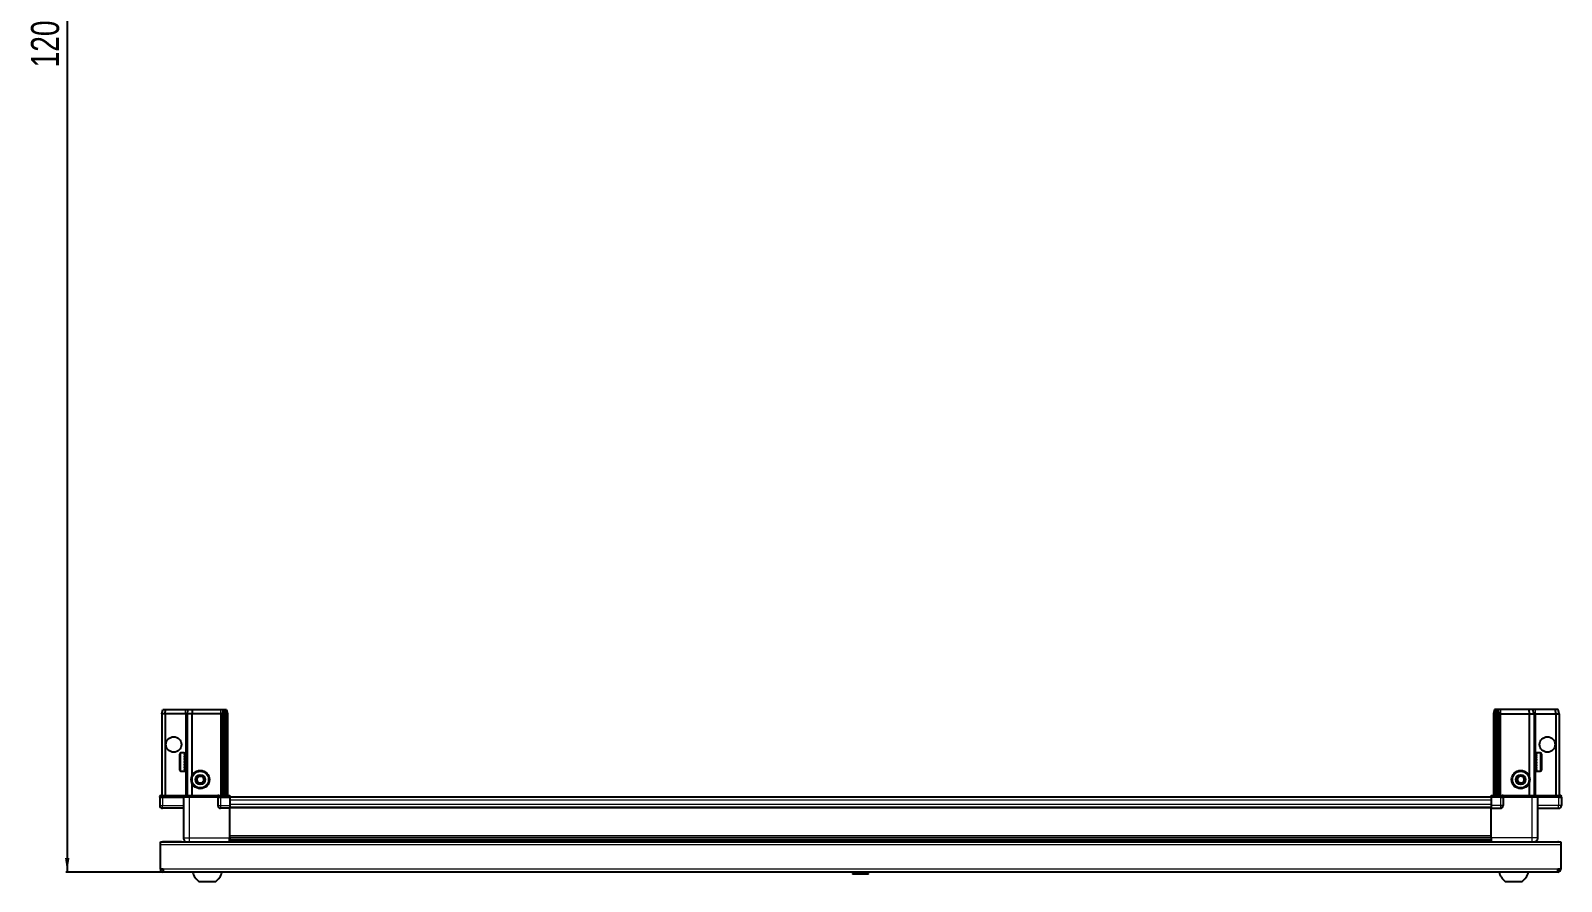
# Model space of a CAD drawing. Header units: millimetres. Extents: x 1415 to 5180, y -465 to 1640.
# Drawn here: x 1479 to 2571, y -465 to 142 of the extents above; entities that cross this region are included whole.
import ezdxf

# ---------------------------------------------------------------- set-up
doc = ezdxf.new("R2010")
doc.units = ezdxf.units.MM
doc.layers.add('FORMAT', color=7, linetype='Continuous')
doc.styles.add('SLDTEXTSTYLE0', font='TXT', dxfattribs={"width": 0.75})
doc.dimstyles.new('SLDDIMSTYLE0', dxfattribs={"dimtxt": 20, "dimasz": 10, "dimexe": 0, "dimexo": 0.0625, "dimgap": 5, "dimtad": 2, "dimdec": 1, "dimrnd": 1e-09, "dimzin": 12, "dimdsep": 46, "dimtxsty": 'SLDTEXTSTYLE0', "dimsah": 1, "dimcen": 0.09, "dimadec": 0, "dimazin": 3, "dimtfac": 1, "dimtofl": 0, "dimtmove": 0, "dimatfit": 3, "dimfxl": 0, "dimfrac": 2, "dimtolj": 1, "dimtzin": 12, "dimarcsym": 0})

# ---------------------------------------------------------------- blocks, each defined once
blk = doc.blocks.new('_D_9')
at = {"layer": 'FORMAT'}
for p, q in [((2065, 748.4), (1503.8, 748.4)), ((1504.8, 748.4), (1504.8, -458.6)), ((1573.4, -458.6), (1503.8, -458.6))]:
    blk.add_line(p, q, dxfattribs=at)
for points in [[(1504.8, 748.4), (1503.3, 738.4), (1506.4, 738.4)], [(1504.8, -458.6), (1506.4, -448.6), (1503.3, -448.6)]]:
    blk.add_solid(points, dxfattribs=at)
at = {"layer": 'FORMAT', "insert": (1479, 115.4), "char_height": 20, "attachment_point": 1, "rotation": 90, "style": 'SLDTEXTSTYLE0'}
blk.add_mtext('1207', dxfattribs=at)

msp = doc.modelspace()

# ---------------------------------------------------------------- linework, layer by layer
at = {"color": 7, "linetype": 'Continuous', "lineweight": 25}
for p, q in [((1572.32, -345.58), (1573.12, -342.58)), ((1572.32, -345.58), (1572.32, -403.88)), ((1574.82, -345.58), (1572.32, -345.58)), ((1573.12, -342.58), (1574.97, -342.58)), ((1574.82, -345.58), (1574.97, -342.58)), ((1574.82, -345.58), (1574.82, -403.88)), ((1589.32, -345.58), (1574.82, -345.58)), ((1574.97, -342.58), (1589.32, -342.58)), ((1589.32, -342.58), (1591.12, -342.58)), ((1590.32, -345.58), (1589.32, -345.58)), ((1590.32, -345.58), (1591.12, -342.58)), ((1590.32, -345.58), (1590.32, -403.88)), ((1593.82, -345.58), (1590.32, -345.58)), ((1591.12, -342.58), (1594.15, -342.58)), ((1594.15, -342.58), (1593.82, -345.58)), ((1593.82, -345.58), (1593.82, -390.08)), ((1614.32, -345.58), (1593.82, -345.58)), ((1594.15, -342.58), (1614.32, -342.58)), ((1614.32, -342.58), (1616.12, -342.58)), ((1615.32, -345.58), (1614.32, -345.58)), ((1616.12, -342.58), (1615.32, -345.58)), ((1615.32, -345.58), (1615.32, -403.88)), ((1616.32, -345.58), (1615.32, -345.58)), ((1616.12, -342.58), (1616.86, -342.58)), ((1616.86, -342.58), (1616.32, -345.58)), ((1616.32, -345.58), (1616.32, -403.88)), ((1617.82, -345.58), (1616.32, -345.58)), ((1616.86, -342.58), (1617.36, -342.58)), ((1617.36, -342.58), (1618.52, -342.58)), ((1617.36, -342.58), (1617.82, -345.58)), ((1617.82, -345.58), (1617.82, -403.88)), ((1619.32, -345.58), (1617.82, -345.58)), ((1618.52, -342.58), (1619.32, -345.58)), ((1619.32, -345.58), (1619.32, -403.88)), ((2523.12, -342.58), (2522.32, -345.58)), ((2522.32, -345.58), (2523.82, -345.58)), ((2522.32, -345.58), (2522.32, -403.88)), ((2524.28, -342.58), (2523.12, -342.58)), ((2524.28, -342.58), (2523.82, -345.58)), ((2523.82, -345.58), (2525.32, -345.58)), ((2523.82, -345.58), (2523.82, -403.88)), ((2524.78, -342.58), (2524.28, -342.58)), ((2524.78, -342.58), (2525.32, -345.58)), ((2525.52, -342.58), (2524.78, -342.58)), ((2525.32, -345.58), (2526.32, -345.58)), ((2525.32, -345.58), (2525.32, -403.88)), ((2525.52, -342.58), (2526.32, -345.58)), ((2527.32, -342.58), (2525.52, -342.58)), ((2526.32, -345.58), (2526.32, -403.88)), ((2526.32, -345.58), (2527.32, -345.58)), ((2547.49, -342.58), (2527.32, -342.58)), ((2527.32, -345.58), (2547.82, -345.58)), ((2547.49, -342.58), (2547.82, -345.58)), ((2550.52, -342.58), (2547.49, -342.58)), ((2547.82, -345.58), (2547.82, -390.08)), ((2547.82, -345.58), (2551.32, -345.58)), ((2551.32, -345.58), (2550.52, -342.58)), ((2552.32, -342.58), (2550.52, -342.58)), ((2551.32, -345.58), (2551.32, -403.88)), ((2551.32, -345.58), (2552.32, -345.58)), ((2566.67, -342.58), (2552.32, -342.58)), ((2552.32, -345.58), (2566.82, -345.58)), ((2566.82, -345.58), (2566.67, -342.58)), ((2568.52, -342.58), (2566.67, -342.58)), ((2566.82, -345.58), (2566.82, -403.88)), ((2566.82, -345.58), (2569.32, -345.58)), ((2569.32, -345.58), (2568.52, -342.58)), ((2569.32, -345.58), (2569.32, -403.88)), ((1585.12, -385.78), (1585.12, -374.38)), ((1588.32, -373.58), (1585.92, -373.58)), ((1588.32, -373.58), (1588.32, -373.59)), ((1588.32, -373.59), (1588.82, -373.59)), ((1588.32, -373.77), (1588.82, -373.77)), ((1588.32, -373.77), (1588.32, -373.99)), ((1588.32, -373.99), (1588.82, -373.99)), ((1588.32, -374.57), (1588.82, -374.57)), ((1588.32, -374.57), (1588.32, -374.99)), ((1588.32, -374.99), (1588.82, -374.99)), ((1588.32, -375.9), (1588.82, -375.9)), ((1588.32, -375.9), (1588.32, -376.49)), ((1588.32, -376.49), (1588.82, -376.49)), ((1588.32, -377.65), (1588.82, -377.65)), ((1588.32, -377.65), (1588.32, -378.35)), ((1588.32, -378.35), (1588.82, -378.35)), ((1588.32, -379.63), (1588.82, -379.63)), ((1588.32, -379.63), (1588.32, -380.37)), ((1588.32, -379.77), (1588.82, -379.77)), ((1588.32, -380.27), (1588.82, -380.27)), ((1588.32, -380.37), (1588.82, -380.37)), ((1588.32, -381.65), (1588.82, -381.65)), ((1588.32, -381.65), (1588.32, -382.36)), ((1588.82, -373.77), (1588.82, -373.59)), ((1588.82, -373.99), (1588.82, -373.77)), ((1588.82, -374.57), (1588.82, -373.99)), ((1588.82, -374.99), (1588.82, -374.57)), ((1588.82, -375.9), (1588.82, -374.99)), ((1588.92, -375.68), (1588.82, -375.68)), ((1588.82, -376.49), (1588.82, -375.9)), ((1588.82, -377.65), (1588.82, -376.49)), ((1588.82, -378.35), (1588.82, -377.65)), ((1588.82, -379.63), (1588.82, -378.35)), ((1588.82, -379.77), (1588.82, -379.63)), ((1588.82, -380.37), (1588.82, -380.27)), ((1588.82, -381.65), (1588.82, -380.37)), ((1588.82, -382.36), (1588.82, -381.65)), ((1588.92, -384.48), (1588.92, -375.68)), ((1589.8, -376.77), (1589.32, -376.08)), ((1589.32, -384.08), (1589.32, -376.08)), ((1590.29, -376.08), (1589.8, -376.77)), ((1589.8, -383.39), (1589.8, -376.77)), ((1590.32, -376.08), (1590.29, -376.08)), ((1590.29, -384.08), (1590.29, -376.08)), ((2551.35, -376.08), (2551.32, -376.08)), ((2551.84, -376.77), (2551.35, -376.08)), ((2551.35, -376.08), (2551.35, -384.08)), ((2552.32, -376.08), (2551.84, -376.77)), ((2551.84, -376.77), (2551.84, -383.39)), ((2552.32, -376.08), (2552.32, -384.08)), ((2552.82, -375.68), (2552.72, -375.68)), ((2552.72, -375.68), (2552.72, -384.48)), ((2555.72, -373.58), (2552.82, -373.58)), ((2553.32, -373.58), (2552.82, -373.58)), ((2552.82, -373.58), (2552.82, -373.63)), ((2552.82, -373.63), (2552.82, -373.91)), ((2553.32, -373.63), (2552.82, -373.63)), ((2553.32, -373.91), (2552.82, -373.91)), ((2552.82, -373.91), (2552.82, -374.19)), ((2553.32, -374.19), (2552.82, -374.19)), ((2552.82, -374.19), (2552.82, -374.85)), ((2553.32, -374.85), (2552.82, -374.85)), ((2552.82, -374.85), (2552.82, -375.32)), ((2552.82, -375.32), (2552.82, -376.3)), ((2553.32, -375.32), (2552.82, -375.32)), ((2553.32, -376.3), (2552.82, -376.3)), ((2552.82, -376.3), (2552.82, -376.92)), ((2552.82, -376.92), (2552.82, -378.12)), ((2553.32, -376.92), (2552.82, -376.92)), ((2553.32, -378.12), (2552.82, -378.12)), ((2552.82, -378.12), (2552.82, -378.75)), ((2553.32, -378.75), (2552.82, -378.75)), ((2552.82, -378.83), (2552.82, -380.13)), ((2553.32, -378.83), (2552.82, -378.83)), ((2553.32, -380.13), (2552.82, -380.13)), ((2553.32, -380.61), (2552.82, -380.61)), ((2552.82, -380.61), (2552.82, -380.87)), ((2552.82, -380.87), (2552.82, -382.14)), ((2553.32, -380.87), (2552.82, -380.87)), ((2553.32, -382.14), (2552.82, -382.14)), ((2552.82, -382.14), (2552.82, -382.82)), ((2553.32, -373.63), (2553.32, -373.58)), ((2553.32, -374.19), (2553.32, -373.91)), ((2553.32, -375.32), (2553.32, -374.85)), ((2553.32, -376.92), (2553.32, -376.3)), ((2553.32, -378.83), (2553.32, -378.12)), ((2553.32, -380.87), (2553.32, -380.13)), ((2553.32, -382.82), (2553.32, -382.14)), ((2556.52, -374.38), (2556.52, -385.78)), ((1585.92, -386.58), (1588.32, -386.58)), ((1588.32, -382.36), (1588.82, -382.36)), ((1588.32, -383.52), (1588.82, -383.52)), ((1588.32, -383.52), (1588.32, -384.13)), ((1588.32, -384.13), (1588.82, -384.13)), ((1588.32, -385.06), (1588.82, -385.06)), ((1588.32, -385.06), (1588.32, -385.5)), ((1588.32, -385.5), (1588.82, -385.5)), ((1588.32, -386.11), (1588.82, -386.11)), ((1588.32, -386.11), (1588.32, -386.34)), ((1588.32, -386.34), (1588.82, -386.34)), ((1588.32, -386.56), (1588.82, -386.56)), ((1588.32, -386.56), (1588.32, -386.58)), ((1588.32, -386.57), (1588.82, -386.57)), ((1588.82, -383.52), (1588.82, -382.36)), ((1588.82, -384.13), (1588.82, -383.52)), ((1588.82, -385.06), (1588.82, -384.13)), ((1588.82, -384.48), (1588.92, -384.48)), ((1588.82, -385.5), (1588.82, -385.06)), ((1588.82, -386.11), (1588.82, -385.5)), ((1588.82, -386.34), (1588.82, -386.11)), ((1588.82, -386.56), (1588.82, -386.34)), ((1588.82, -386.57), (1588.82, -386.56)), ((1589.32, -384.08), (1589.8, -383.39)), ((1589.8, -383.39), (1590.29, -384.08)), ((1590.29, -384.08), (1590.32, -384.08)), ((2551.32, -384.08), (2551.35, -384.08)), ((2551.35, -384.08), (2551.84, -383.39)), ((2551.84, -383.39), (2552.32, -384.08)), ((2552.72, -384.48), (2552.82, -384.48)), ((2552.82, -382.82), (2552.82, -383.94)), ((2553.32, -382.82), (2552.82, -382.82)), ((2553.32, -383.94), (2552.82, -383.94)), ((2552.82, -383.94), (2552.82, -384.51)), ((2552.82, -384.51), (2552.82, -385.37)), ((2553.32, -384.51), (2552.82, -384.51)), ((2553.32, -385.37), (2552.82, -385.37)), ((2552.82, -385.37), (2552.82, -385.76)), ((2552.82, -385.76), (2552.82, -386.28)), ((2553.32, -385.76), (2552.82, -385.76)), ((2553.32, -386.28), (2552.82, -386.28)), ((2552.82, -386.28), (2552.82, -386.46)), ((2552.82, -386.46), (2552.82, -386.58)), ((2553.32, -386.46), (2552.82, -386.46)), ((2552.82, -386.58), (2555.72, -386.58)), ((2553.32, -384.51), (2553.32, -383.94)), ((2553.32, -385.76), (2553.32, -385.37)), ((2553.32, -386.46), (2553.32, -386.28)), ((1571.32, -403.88), (1570.82, -404.75)), ((1572.82, -403.88), (1571.32, -403.88)), ((1572.82, -403.88), (1587.62, -403.88)), ((1587.62, -403.88), (1587.82, -403.88)), ((1587.82, -405.08), (1587.82, -403.88)), ((1587.82, -403.88), (1591.82, -403.88)), ((1591.82, -403.88), (1612.12, -403.88)), ((1593.82, -395.08), (1593.82, -403.88)), ((1612.12, -403.88), (1612.32, -403.88)), ((1612.32, -405.08), (1612.32, -403.88)), ((1613, -403.88), (1612.32, -403.88)), ((1613, -403.88), (1620.82, -403.88)), ((1620.82, -403.88), (1620.82, -404.75)), ((2520.82, -404.75), (2520.82, -403.88)), ((2520.82, -403.88), (2528.64, -403.88)), ((2529.32, -403.88), (2528.64, -403.88)), ((2529.32, -405.08), (2529.32, -403.88)), ((2529.32, -403.88), (2529.52, -403.88)), ((2529.52, -403.88), (2549.82, -403.88)), ((2547.82, -395.08), (2547.82, -403.88)), ((2549.82, -403.88), (2553.82, -403.88)), ((2553.82, -405.08), (2553.82, -403.88)), ((2553.82, -403.88), (2554.02, -403.88)), ((2554.02, -403.88), (2568.82, -403.88)), ((2570.32, -403.88), (2568.82, -403.88)), ((2570.82, -404.75), (2570.32, -403.88)), ((2570.82, -404.75), (2570.32, -403.88)), ((1570.82, -405.08), (1570.82, -404.75)), ((1570.82, -405.08), (1572.82, -405.08)), ((1570.82, -405.08), (1570.82, -411.08)), ((1587.62, -405.08), (1572.82, -405.08)), ((1572.82, -405.08), (1587.62, -405.08)), ((1587.82, -413.08), (1572.82, -413.08)), ((1587.82, -405.08), (1587.62, -405.08)), ((1591.82, -405.08), (1587.82, -405.08)), ((1587.82, -405.08), (1587.82, -434.08)), ((1612.12, -405.08), (1591.82, -405.08)), ((1612.32, -405.08), (1612.12, -405.08)), ((1612.32, -405.08), (1614.32, -405.08)), ((1612.32, -405.08), (1612.32, -411.08)), ((1620.82, -404.75), (1614.32, -404.75)), ((1620.82, -405.08), (1614.32, -405.08)), ((1614.32, -405.08), (1620.82, -405.08)), ((1620.82, -413.08), (1614.32, -413.08)), ((1620.82, -404.75), (1620.82, -404.75)), ((1620.82, -405.08), (1620.82, -404.75)), ((1620.82, -405.08), (1620.82, -405.08)), ((1620.82, -405.08), (1620.82, -411.08)), ((2520.82, -405.23), (1620.82, -405.23)), ((1620.82, -411.08), (1620.82, -413.08)), ((2520.82, -412.43), (1620.82, -412.43)), ((1620.82, -434.08), (1620.82, -413.08)), ((2527.32, -404.75), (2520.82, -404.75)), ((2520.82, -405.08), (2520.82, -404.75)), ((2527.32, -405.08), (2520.82, -405.08)), ((2520.82, -405.08), (2520.82, -411.08)), ((2520.82, -411.08), (2520.82, -413.08)), ((2520.82, -413.08), (2527.32, -413.08)), ((2520.82, -434.08), (2520.82, -413.08)), ((2527.32, -405.08), (2529.32, -405.08)), ((2529.32, -405.08), (2527.32, -405.08)), ((2529.52, -405.08), (2529.32, -405.08)), ((2529.32, -405.08), (2529.32, -411.08)), ((2549.82, -405.08), (2529.52, -405.08)), ((2553.82, -405.08), (2549.82, -405.08)), ((2554.02, -405.08), (2553.82, -405.08)), ((2553.82, -405.08), (2553.82, -434.08)), ((2553.82, -413.08), (2568.82, -413.08)), ((2568.82, -405.08), (2554.02, -405.08)), ((2568.82, -405.08), (2570.82, -405.08)), ((2570.82, -405.08), (2570.82, -404.75)), ((2570.82, -405.08), (2570.82, -404.75)), ((2570.82, -405.08), (2570.82, -405.08)), ((2570.82, -405.08), (2570.82, -411.08)), ((1620.67, -437.08), (1620.67, -434.08)), ((1620.82, -435.1), (2520.82, -435.1)), ((1620.82, -435.14), (2520.82, -435.14)), ((1571.32, -439.18), (1571.32, -437.08)), ((1571.32, -437.08), (2570.32, -437.08)), ((1571.32, -456.48), (1571.32, -439.18)), ((1586.32, -436.98), (1573.42, -436.98)), ((1586.32, -436.98), (1586.32, -437.08)), ((1644.7, -436.93), (1620.82, -436.93)), ((1639.32, -437.08), (1639.32, -436.93)), ((1639.36, -437.08), (1639.36, -436.93)), ((1639.63, -437.08), (1639.63, -436.93)), ((1639.89, -437.08), (1639.89, -436.93)), ((1640.54, -437.08), (1640.54, -436.93)), ((1641.01, -437.08), (1641.01, -436.93)), ((1641.97, -437.08), (1641.97, -436.93)), ((1642.59, -437.08), (1642.59, -436.93)), ((1643.78, -437.08), (1643.78, -436.93)), ((1644.44, -437.08), (1644.44, -436.93)), ((1644.49, -437.08), (1644.49, -436.93)), ((1645.79, -436.93), (1644.7, -436.93)), ((1645.79, -437.08), (1645.79, -436.93)), ((1645.79, -436.93), (1645.79, -436.93)), ((1646.52, -436.93), (1645.79, -436.93)), ((1645.8, -437.08), (1645.8, -436.93)), ((1646.3, -437.08), (1646.3, -436.93)), ((1646.52, -437.08), (1646.52, -436.93)), ((1646.94, -436.93), (1646.52, -436.93)), ((1646.52, -436.93), (1646.52, -436.93)), ((2494.7, -436.93), (1646.94, -436.93)), ((1647.8, -437.08), (1647.8, -436.93)), ((1648.49, -437.08), (1648.49, -436.93)), ((1649.61, -437.08), (1649.61, -436.93)), ((1650.19, -437.08), (1650.19, -436.93)), ((1651.06, -437.08), (1651.06, -436.93)), ((1651.46, -437.08), (1651.46, -436.93)), ((1651.99, -437.08), (1651.99, -436.93)), ((1652.18, -437.08), (1652.18, -436.93)), ((1652.32, -437.08), (1652.32, -436.93)), ((2489.32, -437.08), (2489.32, -436.93)), ((2489.49, -437.08), (2489.49, -436.93)), ((2489.7, -437.08), (2489.7, -436.93)), ((2490.26, -437.08), (2490.26, -436.93)), ((2490.68, -437.08), (2490.68, -436.93)), ((2491.58, -437.08), (2491.58, -436.93)), ((2492.16, -437.08), (2492.16, -436.93)), ((2493.31, -437.08), (2493.31, -436.93)), ((2494, -437.08), (2494, -436.93)), ((2495.28, -436.93), (2494.7, -436.93)), ((2495.28, -437.08), (2495.28, -436.93)), ((2495.29, -436.93), (2495.28, -436.93)), ((2496.02, -436.93), (2495.29, -436.93)), ((2495.46, -437.08), (2495.46, -436.93)), ((2495.96, -437.08), (2495.96, -436.93)), ((2496.02, -437.08), (2496.02, -436.93)), ((2496.94, -436.93), (2496.02, -436.93)), ((2496.02, -436.93), (2496.02, -436.93)), ((2520.82, -436.93), (2496.94, -436.93)), ((2497.31, -437.08), (2497.31, -436.93)), ((2498.02, -437.08), (2498.02, -436.93)), ((2499.19, -437.08), (2499.19, -436.93)), ((2499.8, -437.08), (2499.8, -436.93)), ((2500.75, -437.08), (2500.75, -436.93)), ((2501.19, -437.08), (2501.19, -436.93)), ((2501.82, -437.08), (2501.82, -436.93)), ((2502.06, -437.08), (2502.06, -436.93)), ((2502.3, -437.08), (2502.3, -436.93)), ((2502.32, -437.08), (2502.32, -436.93)), ((2555.32, -436.98), (2555.32, -437.08)), ((2555.32, -436.98), (2568.22, -436.98)), ((2570.32, -437.08), (2570.32, -439.18)), ((2570.32, -439.18), (2570.32, -456.48)), ((1573.42, -456.48), (1571.32, -456.48)), ((1573.42, -456.48), (1573.42, -458.58)), ((2568.22, -458.58), (1573.42, -458.58)), ((2066.02, -458.58), (2065.03, -459.57)), ((2076.6, -459.57), (2075.62, -458.58)), ((2570.32, -456.48), (2568.22, -456.48)), ((2568.22, -458.58), (2568.22, -456.48)), ((1598.82, -465.18), (1610.82, -465.18)), ((2065.03, -459.57), (2065.03, -460.08)), ((2076.6, -459.57), (2065.03, -459.57)), ((2076.6, -460.08), (2065.03, -460.08)), ((2076.6, -460.08), (2076.6, -459.57)), ((2530.82, -465.18), (2542.82, -465.18))]:
    msp.add_line(p, q, dxfattribs=at)
at = {"color": 8, "linetype": 'Continuous', "lineweight": 18}
for p, q in [((1589.32, -345.58), (1589.32, -342.58)), ((1589.32, -345.58), (1589.32, -376.08)), ((1614.32, -342.58), (1614.32, -345.58)), ((1614.32, -345.58), (1614.32, -403.88)), ((2527.32, -342.58), (2527.32, -345.58)), ((2527.32, -345.58), (2527.32, -403.88)), ((2552.32, -345.58), (2552.32, -342.58)), ((2552.32, -345.58), (2552.32, -376.08)), ((1585.92, -386.58), (1585.92, -373.58)), ((2555.72, -373.58), (2555.72, -386.58)), ((1589.32, -384.08), (1589.32, -403.88)), ((2552.32, -384.08), (2552.32, -403.88)), ((1572.82, -405.08), (1572.82, -403.88)), ((1587.62, -405.08), (1587.62, -403.88)), ((1591.82, -405.08), (1591.82, -403.88)), ((1612.12, -405.08), (1612.12, -403.88)), ((2529.52, -403.88), (2529.52, -405.08)), ((2549.82, -405.08), (2549.82, -403.88)), ((2554.02, -403.88), (2554.02, -405.08)), ((2568.82, -405.08), (2568.82, -403.88)), ((1570.82, -411.08), (1572.82, -411.08)), ((1572.82, -405.08), (1572.82, -411.08)), ((1572.82, -411.08), (1587.82, -411.08)), ((1572.82, -413.08), (1572.82, -411.08)), ((1591.82, -405.08), (1591.82, -434.08)), ((1612.32, -411.08), (1614.32, -411.08)), ((1614.32, -405.08), (1614.32, -404.75)), ((1614.32, -405.08), (1614.32, -411.08)), ((1614.32, -411.08), (1620.82, -411.08)), ((1614.32, -411.08), (1614.32, -413.08)), ((1620.82, -405.08), (1620.82, -404.75)), ((2520.82, -407.23), (1620.82, -407.23)), ((2520.82, -410.43), (1620.82, -410.43)), ((2520.82, -413.08), (1620.82, -413.08)), ((2527.32, -411.08), (2520.82, -411.08)), ((2527.32, -405.08), (2527.32, -404.75)), ((2527.32, -405.08), (2527.32, -411.08)), ((2529.32, -411.08), (2527.32, -411.08)), ((2527.32, -411.08), (2527.32, -413.08)), ((2549.82, -405.08), (2549.82, -434.08)), ((2568.82, -411.08), (2553.82, -411.08)), ((2568.82, -405.08), (2568.82, -411.08)), ((2570.82, -411.08), (2568.82, -411.08)), ((2568.82, -413.08), (2568.82, -411.08)), ((1591.82, -434.08), (1620.82, -434.08)), ((1620.82, -432.48), (2520.82, -432.48)), ((2520.82, -433.9), (1620.82, -433.9)), ((1620.82, -436.34), (2520.82, -436.34)), ((2549.82, -434.08), (2520.82, -434.08)), ((2570.32, -439.18), (1571.32, -439.18)), ((1573.42, -437.08), (1573.42, -436.98)), ((2568.22, -437.08), (2568.22, -436.98)), ((2568.22, -456.48), (1573.42, -456.48))]:
    msp.add_line(p, q, dxfattribs=at)
at = {"color": 7, "linetype": 'Continuous', "lineweight": 25, "flags": 128}
for points in [[(1573.42, -436.98), (1573.01, -437.02), (1572.78, -437.08)], [(2568.86, -437.08), (2568.63, -437.02), (2568.22, -436.98)]]:
    msp.add_lwpolyline(points, dxfattribs=at)
at = {"color": 7, "linetype": 'Continuous', "lineweight": 25}
for centre, radius in [((1580.82, -367.58), 5.5), ((2560.82, -367.58), 5.5), ((1599.82, -392.58), 6.5), ((1599.82, -392.58), 3.46), ((2541.82, -392.58), 6.5), ((2541.82, -392.58), 3.46)]:
    msp.add_circle(centre, radius, dxfattribs=at)
at = {"color": 8, "linetype": 'Continuous', "lineweight": 18}
for centre in [(1599.82, -392.58), (2541.82, -392.58)]:
    msp.add_circle(centre, 5.7, dxfattribs=at)
at = {"color": 7, "linetype": 'Continuous', "lineweight": 25}
for centre, radius, start, end in [((1585.92, -374.38), 0.8, 90, 180), ((1589.32, -375.68), 0.4, 180, 270), ((2552.32, -375.68), 0.4, 270, 0), ((2555.72, -374.38), 0.8, 0, 90), ((1585.92, -385.78), 0.8, 180, 270), ((1589.32, -384.48), 0.4, 90, 180), ((1599.82, -392.58), 2.5, 147.37605, 207.37605), ((1599.82, -392.58), 2.5, 87.37605, 147.37605), ((1599.82, -392.58), 2.5, 27.37605, 87.37605), ((1599.82, -392.58), 2.5, 327.37605, 27.37605), ((2541.82, -392.58), 2.5, 134.67671, 194.67671), ((2541.82, -392.58), 2.5, 74.67671, 134.67671), ((2541.82, -392.58), 2.5, 14.67671, 74.67671), ((2541.82, -392.58), 2.5, 314.67671, 14.67671), ((2552.32, -384.48), 0.4, 360, 90), ((2555.72, -385.78), 0.8, 270, 360), ((1599.82, -392.58), 2.5, 207.37605, 267.37605), ((1599.82, -392.58), 2.5, 267.37605, 327.37605), ((2541.82, -392.58), 2.5, 194.67671, 254.67671), ((2541.82, -392.58), 2.5, 254.67671, 314.67671), ((1572.82, -411.08), 2, 180, 270), ((1614.32, -411.08), 2, 180, 270), ((2527.32, -411.08), 2, 270, 0), ((2568.82, -411.08), 2, 270, 0), ((1573.42, -456.48), 2.1, 180, 270), ((1573.42, -456.48), 0.6, 180, 270), ((1605.84, -455.56), 11.91, 194.70035, 233.8734), ((1603.8, -455.56), 11.91, 306.1266, 345.29965), ((2537.84, -455.56), 11.91, 194.70035, 233.8734), ((2535.8, -455.56), 11.91, 306.1266, 345.29965), ((2568.22, -456.48), 2.1, 270, 0), ((2568.22, -456.48), 0.6, 270, 0)]:
    msp.add_arc(centre, radius, start, end, dxfattribs=at)
for centre, start_param, end_param in [((1614.32, -401.28), 2.4188584, 3.1415927), ((2527.32, -401.28), 3.1415927, 3.8643269)]:
    msp.add_ellipse(centre, major_axis=(0, 3.46), ratio=0.5773503, start_param=start_param, end_param=end_param, dxfattribs=at)
for points, knots in [([(1596.94, -392.45), (1597.21, -392.01), (1597.73, -391.2), (1598.25, -390.39), (1598.49, -390.02)], [0, 0, 0, 0, 0.5346859, 1, 1, 1, 1]), ([(1598.26, -395.01), (1598.21, -394.9), (1597.93, -394.37), (1597.47, -393.49), (1597.09, -392.75), (1596.94, -392.45)], [0, 0, 0, 0, 0.1331247, 0.6370994, 1, 1, 1, 1]), ([(1598.49, -390.02), (1599.01, -390.04), (1599.97, -390.08), (1600.93, -390.13), (1601.38, -390.15)], [0, 0, 0, 0, 0.5346859, 1, 1, 1, 1]), ([(1602.7, -392.71), (1602.43, -393.15), (1601.91, -393.96), (1601.39, -394.77), (1601.15, -395.14)], [0, 0, 0, 0, 0.5346859, 1, 1, 1, 1]), ([(1601.38, -390.15), (1601.53, -390.46), (1601.91, -391.19), (1602.37, -392.07), (1602.65, -392.6), (1602.7, -392.71)], [0, 0, 0, 0, 0.3629006, 0.8668753, 1, 1, 1, 1]), ([(2539.04, -391.82), (2539.4, -391.45), (2540.09, -390.78), (2540.77, -390.1), (2541.09, -389.79)], [0, 0, 0, 0, 0.5346859, 1, 1, 1, 1]), ([(2539.77, -394.61), (2539.68, -394.28), (2539.47, -393.48), (2539.22, -392.52), (2539.07, -391.94), (2539.04, -391.82)], [0, 0, 0, 0, 0.3629006, 0.8668753, 1, 1, 1, 1]), ([(2541.09, -389.79), (2541.59, -389.92), (2542.52, -390.18), (2543.44, -390.43), (2543.87, -390.55)], [0, 0, 0, 0, 0.5346859, 1, 1, 1, 1]), ([(2543.87, -390.55), (2543.9, -390.67), (2544.06, -391.25), (2544.31, -392.21), (2544.52, -393.01), (2544.6, -393.34)], [0, 0, 0, 0, 0.1331247, 0.6370994, 1, 1, 1, 1]), ([(1601.15, -395.14), (1600.63, -395.12), (1599.67, -395.08), (1598.71, -395.03), (1598.26, -395.01)], [0, 0, 0, 0, 0.5346859, 1, 1, 1, 1]), ([(2542.55, -395.37), (2542.05, -395.24), (2541.12, -394.98), (2540.2, -394.73), (2539.77, -394.61)], [0, 0, 0, 0, 0.5346859, 1, 1, 1, 1]), ([(2544.6, -393.34), (2544.24, -393.71), (2543.55, -394.38), (2542.87, -395.06), (2542.55, -395.37)], [0, 0, 0, 0, 0.5346859, 1, 1, 1, 1]), ([(1587.82, -434.08), (1587.87, -434.52), (1587.94, -435.2), (1588.37, -436.01), (1588.83, -436.57), (1589.23, -436.93), (1589.5, -437.06), (1589.54, -437.08)], [0, 0, 0, 0, 0.3630185, 0.5584377, 0.7580039, 0.9575702, 1, 1, 1, 1]), ([(1620.82, -434.08), (1620.82, -434.48), (1620.82, -435.27), (1620.82, -436.28), (1620.82, -436.91), (1620.82, -437.07), (1620.82, -437.08)], [0, 0, 0, 0, 0.3255201, 0.6510403, 0.9765604, 1, 1, 1, 1]), ([(2520.82, -434.08), (2520.82, -434.48), (2520.82, -435.27), (2520.82, -436.28), (2520.82, -436.91), (2520.82, -437.07), (2520.82, -437.08)], [0, 0, 0, 0, 0.3255201, 0.6510403, 0.9765604, 1, 1, 1, 1]), ([(2553.82, -434.08), (2553.77, -434.52), (2553.7, -435.2), (2553.27, -436.01), (2552.81, -436.57), (2552.41, -436.93), (2552.14, -437.06), (2552.1, -437.08)], [0, 0, 0, 0, 0.3630185, 0.5584377, 0.7580039, 0.9575702, 1, 1, 1, 1])]:
    msp.add_open_spline(points, degree=3, knots=knots, dxfattribs=at)
at = {"color": 8, "linetype": 'Continuous', "lineweight": 18}
for points in [[(1587.82, -434.08), (1587.88, -434.08), (1588, -434.08), (1588.93, -434.08), (1590.25, -434.08), (1591.3, -434.08), (1591.82, -434.08)], [(2553.82, -434.08), (2553.76, -434.08), (2553.64, -434.08), (2552.71, -434.08), (2551.39, -434.08), (2550.34, -434.08), (2549.82, -434.08)]]:
    msp.add_open_spline(points, degree=3, dxfattribs=at)
for points in [[(1591.82, -434.08), (1591.82, -434.52), (1591.82, -435.2), (1591.82, -436.01), (1591.82, -436.57), (1591.82, -436.93), (1591.82, -437.06), (1591.82, -437.08)], [(2549.82, -434.08), (2549.82, -434.52), (2549.82, -435.2), (2549.82, -436.01), (2549.82, -436.57), (2549.82, -436.93), (2549.82, -437.06), (2549.82, -437.08)]]:
    msp.add_open_spline(points, degree=3, knots=[0, 0, 0, 0, 0.3630185, 0.5584377, 0.7580039, 0.9575702, 1, 1, 1, 1], dxfattribs=at)

# ---------------------------------------------------------------- dimensions: what is measured, and where the dimension line sits
at = {"layer": 'FORMAT'}
dim = msp.add_linear_dim(base=(1504.82, -458.58), p1=(2065.03, 748.42), p2=(1573.42, -458.58), angle=90, dimstyle='SLDDIMSTYLE0', dxfattribs=at)
dim.commit()
dim.dimension.update_dxf_attribs({"geometry": '_D_9', "text_midpoint": (1504.82, 144.92), "dimtype": 160})

doc.saveas('drawing.dxf')
